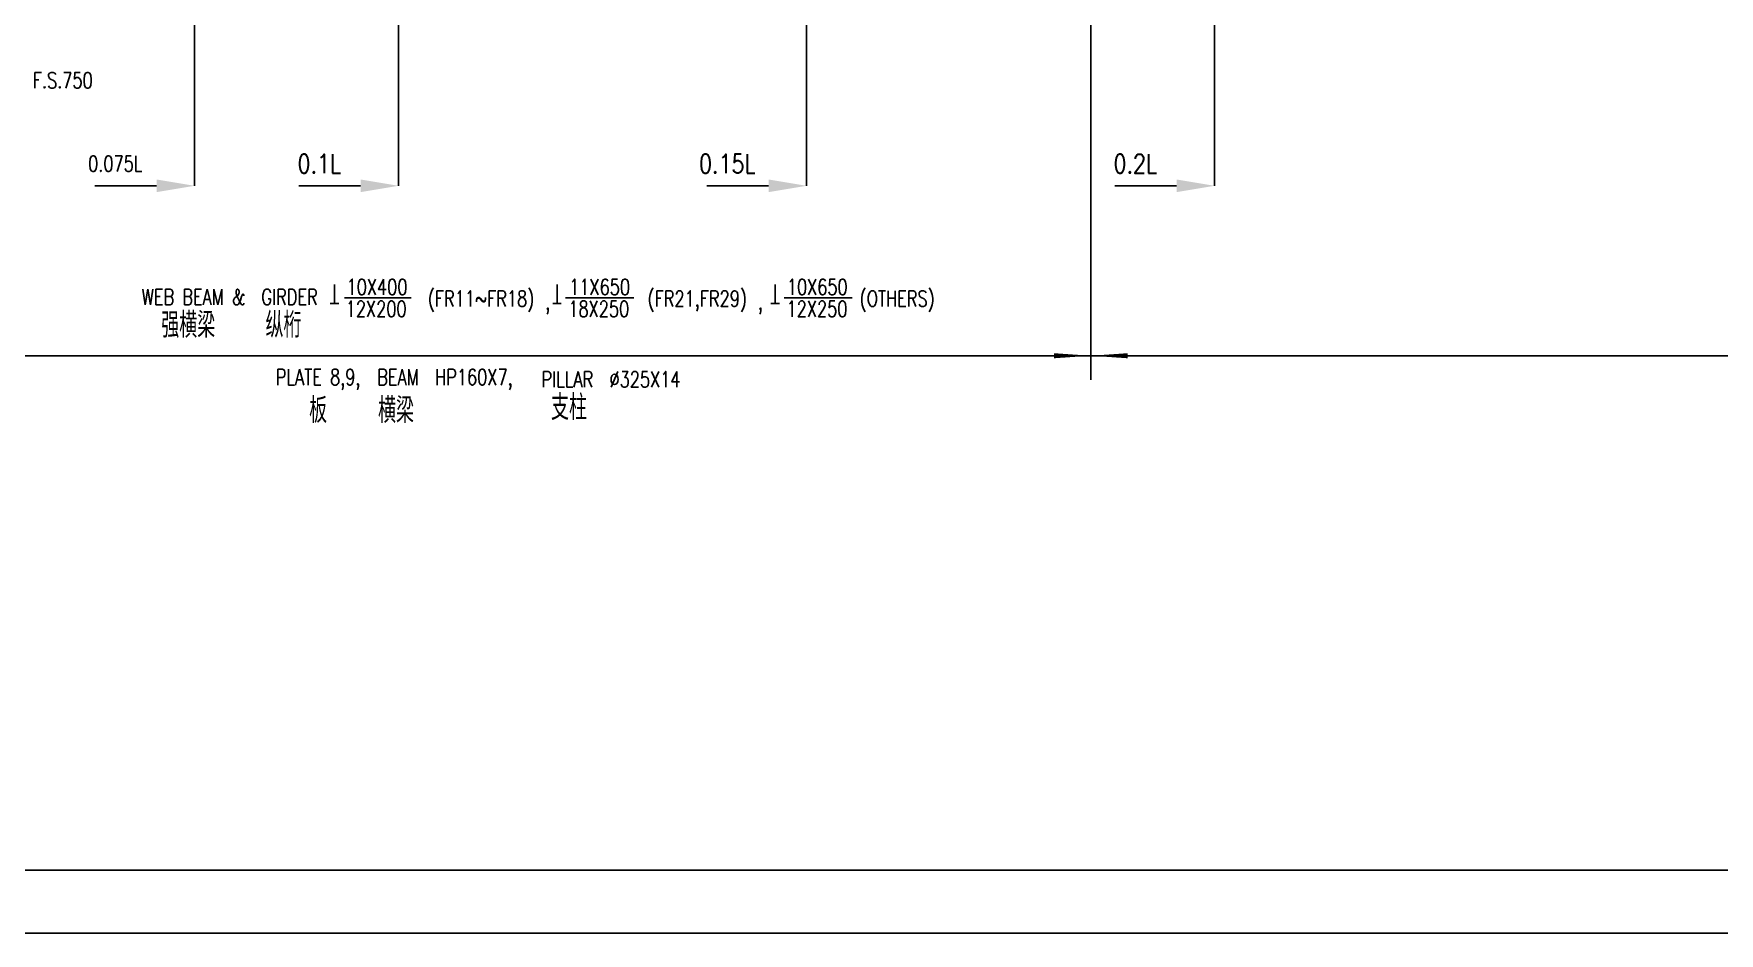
# Model space of a CAD drawing. Extents: x 415194 to 563994, y 453377 to 495577.
# Drawn here: x 432345 to 459054, y 453477 to 467719 of the extents above; entities that cross this region are included whole.
import ezdxf
from ezdxf.enums import TextEntityAlignment as Align

# ---------------------------------------------------------------- set-up
doc = ezdxf.new("R2010")
doc.units = 0
doc.header["$LTSCALE"] = 40
doc.header["$MEASUREMENT"] = 0
doc.layers.get('0').update_dxf_attribs({"linetype": 'CONTINUOUS'})
doc.layers.add('BT_ENG', color=7, linetype='CONTINUOUS')
doc.layers.add('Y-CON', color=2, linetype='CONTINUOUS')
doc.styles.add('ROMANS', font='romans.shx', dxfattribs={"width": 0.75, "height": 250, "bigfont": 'hzdx.shx'})

msp = doc.modelspace()

# ---------------------------------------------------------------- linework, layer by layer
for p, q in [((434893, 470688.1), (434893, 465311.4)), ((438125.5, 469597.1), (438125.5, 465311.4)), ((444590.6, 468426.9), (444590.6, 465311.4)), ((449096.4, 468260.4), (449096.4, 462240)), ((451055.6, 468260.4), (451055.6, 465311.4)), ((438326.6, 463537.6), (437270.5, 463537.6)), ((441853.7, 463537.6), (440773.8, 463537.6)), ((445311.7, 463537.6), (444234.4, 463537.6)), ((554495.4, 462621.1), (421196.4, 462621.1))]:
    msp.add_line(p, q)
at = {"color": 0, "linetype": 'ByBlock'}
for p, q in [((434293, 465311.4), (433314.6, 465311.4)), ((437525.5, 465311.4), (436547.1, 465311.4)), ((443990.6, 465311.4), (443012.2, 465311.4)), ((450455.6, 465311.4), (449477.2, 465311.4))]:
    msp.add_line(p, q, dxfattribs=at)
at = {"color": 2}
msp.add_line((417794.5, 454477.3), (562894.5, 454477.3), dxfattribs=at)
for points in [[(449096.4, 462621.1, 0, 80, 0), (448514.2, 462621.1, 80, 80, 0)], [(449096.4, 462621.1, 0, 80, 0), (449678.6, 462621.1, 80, 80, 0)]]:
    msp.add_lwpolyline(points, format="xyseb")
at = {"color": 0, "linetype": 'ByBlock'}
for points in [[(434293, 465411.4), (434293, 465211.4), (434893, 465311.4)], [(437525.5, 465411.4), (437525.5, 465211.4), (438125.5, 465311.4)], [(443990.6, 465411.4), (443990.6, 465211.4), (444590.6, 465311.4)], [(450455.6, 465411.4), (450455.6, 465211.4), (451055.6, 465311.4)]]:
    msp.add_solid(points, dxfattribs=at)
at = {"layer": 'BT_ENG'}
msp.add_line((415294.5, 453477.3), (563894.5, 453477.3), dxfattribs=at)
at = {"layer": 'Y-CON'}
for p, q in [((437110, 463750.6), (437110, 463446.9)), ((440637.1, 463750.6), (440637.1, 463446.9)), ((444095.1, 463750.6), (444095.1, 463446.9)), ((437041.7, 463446.9), (437178.4, 463446.9)), ((440568.8, 463446.9), (440705.5, 463446.9)), ((444026.8, 463446.9), (444163.5, 463446.9))]:
    msp.add_line(p, q, dxfattribs=at)

# ---------------------------------------------------------------- texts
at = {"style": 'ROMANS'}
for s, height, width, p in [('F.S.750', 250, 0.75, (432806, 466982.9)), ('0.1L', 300, 0.8, (436870.2, 465661.9)), ('0.15L', 300, 0.8, (443335.3, 465661.9)), ('0.2L', 300, 0.8, (449800.3, 465661.9)), ('0.075L', 250, 0.75, (433637.7, 465661.9))]:
    msp.add_text(s, height=height, dxfattribs=dict(at, width=width)).set_placement(p, align=Align.MIDDLE)
at = {"style": 'ROMANS', "width": 0.75}
for s, p in [('纵桁', (436017.9, 462908.4)), ('支柱', (440541.9, 461602.9))]:
    msp.add_text(s, height=400, dxfattribs=at).set_placement(p)
at = {"attachment_point": 5, "style": 'ROMANS'}
for s, insert, char_height in [('WEB BEAM &  GIRDER ', (435451.4, 463552.7), 250), ('10X400', (437785.2, 463710.2), 250), ('(FR11~FR18)', (439433.5, 463484.4), 250), ('11X650', (441312.3, 463710.2), 250), ('(FR21,FR29)', (442859.9, 463484.4), 250), ('10X650', (444760.9, 463710.2), 250), ('(OTHERS)', (446028, 463484.4), 250), ('12X200', (437771.8, 463363.2), 250), ('18X250', (441298.9, 463363.2), 250), ('12X250', (444756.9, 463363.2), 250), ('强横梁', (434793.5, 463104.9), 400), (',', (440490.8, 463442.2), 250), (',', (443859.4, 463442.2), 250), ('PLATE 8,9,', (436852.1, 462244.5), 250), ('BEAM  HP160X7,', (438862.2, 462244.5), 250), ('PILLAR  %%C325X14', (441492.9, 462247.1), 250), ('板', (436852.1, 461756.8), 400), ('横梁', (438086.2, 461756.8), 400)]:
    msp.add_mtext(s, dxfattribs=dict(at, insert=insert, char_height=char_height))

doc.saveas('drawing.dxf')
